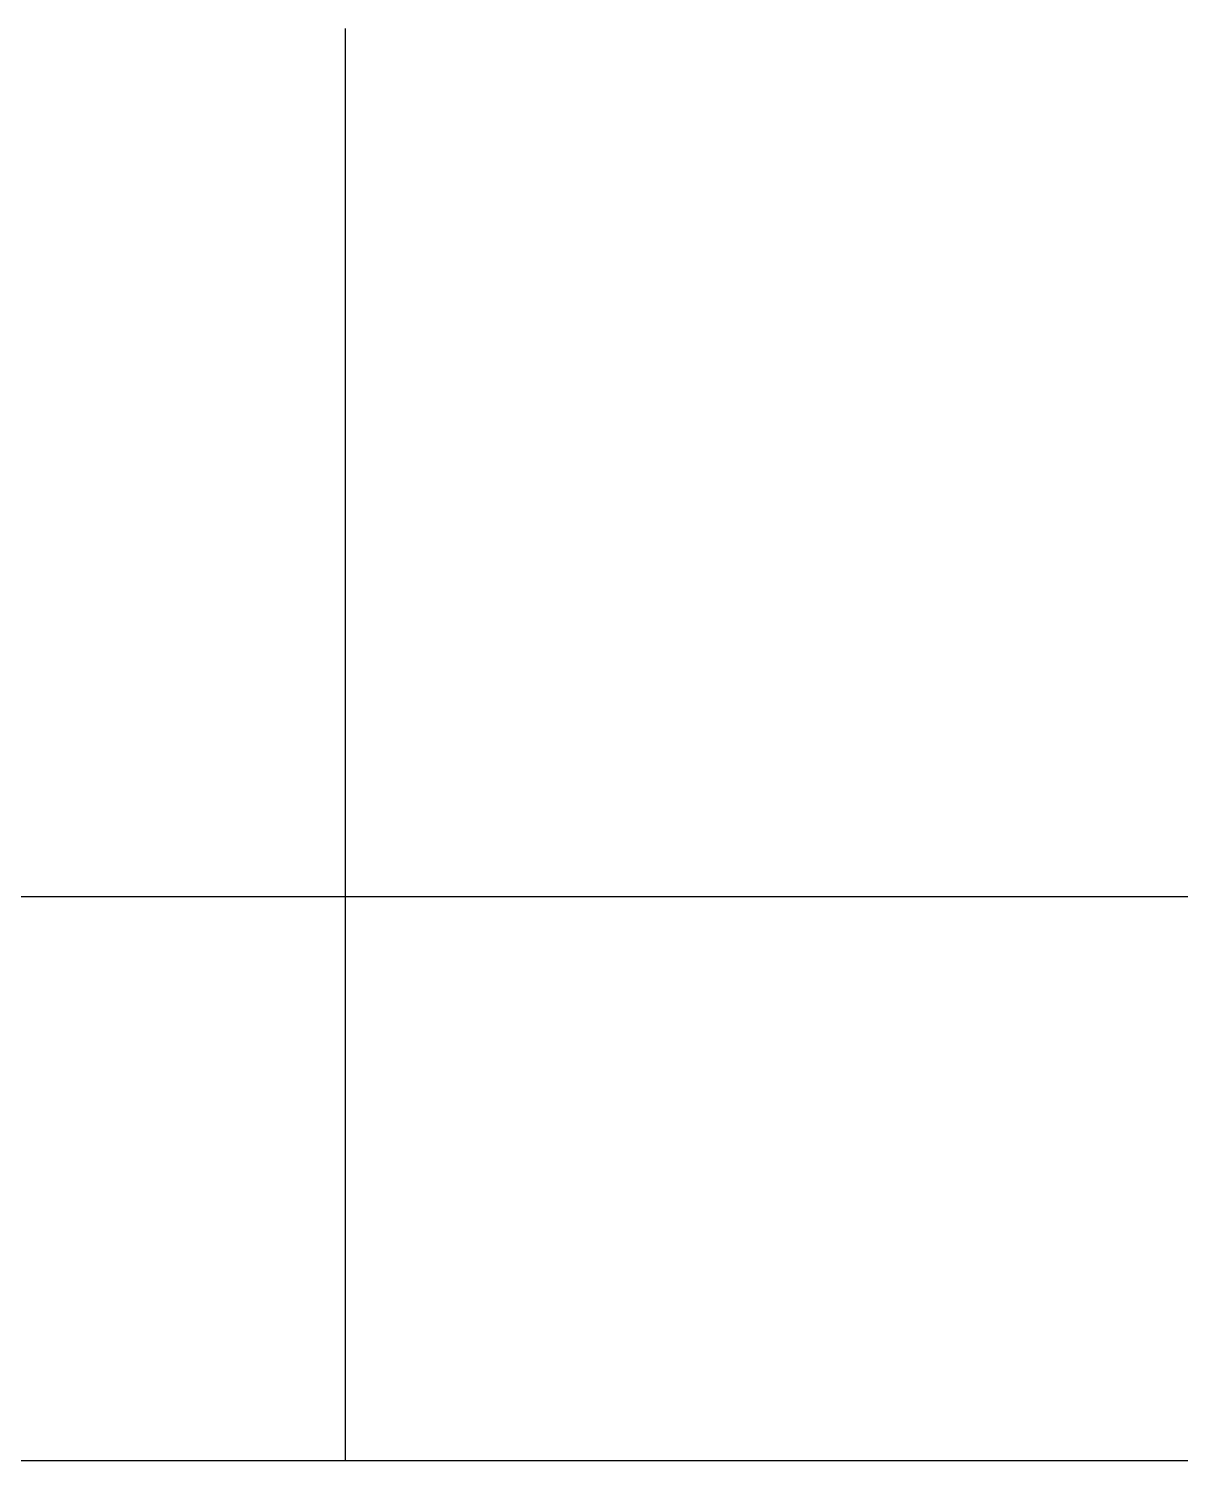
# Model space of a CAD drawing. Header units: millimetres. Extents: x 792 to 981, y 271 to 417.
# Drawn here: x 890.36 to 900.58, y 280.13 to 292.83 of the extents above; entities that cross this region are included whole.
import ezdxf

# ---------------------------------------------------------------- set-up
doc = ezdxf.new("R2010")
doc.units = ezdxf.units.MM

msp = doc.modelspace()

# ---------------------------------------------------------------- linework, layer by layer
msp.add_line((893.1731646451449, 280.1340480197342, 32.5000000000001), (893.1731646451449, 292.8340480197342, 32.5000000000001))
at = {"elevation": 47.5000000000001}
msp.add_lwpolyline([(791.573164645145, 280.1340480197343), (918.573164645145, 280.1340480197343), (918.573164645145, 285.1340480197343), (791.573164645145, 285.1340480197343)], close=True, dxfattribs=at)

doc.saveas('drawing.dxf')
